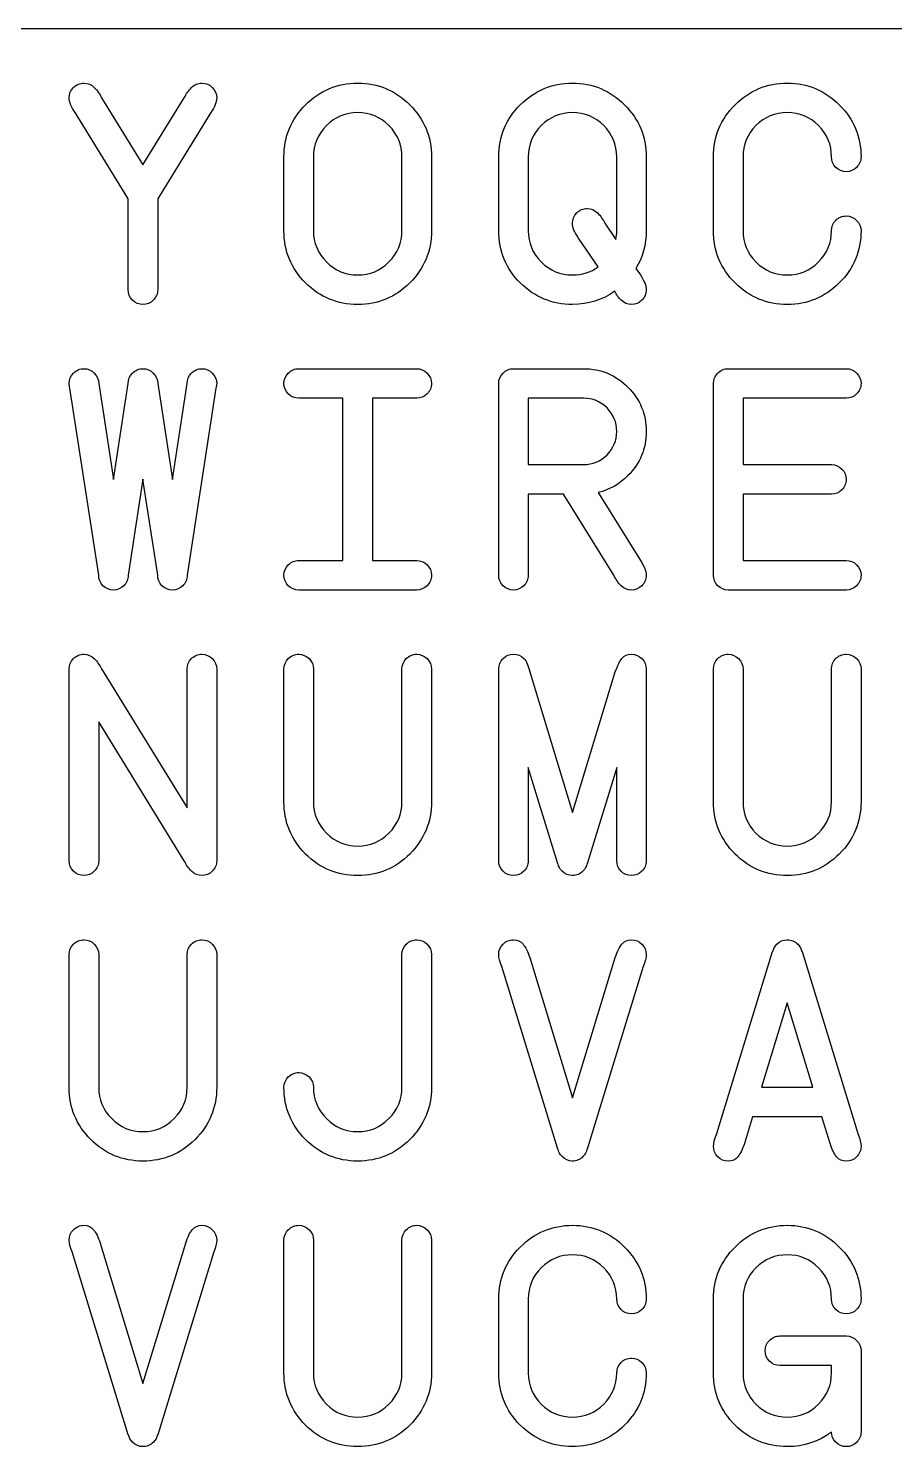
# Model space of a CAD drawing. Extents: x 0.3 to 81.7, y -40.7 to 31.5.
# Drawn here: x 11.42 to 19.99, y 17.51 to 31.53 of the extents above; entities that cross this region are included whole.
import ezdxf

# ---------------------------------------------------------------- set-up
doc = ezdxf.new("R2010")
doc.units = 0
doc.layers.add('Layer_1', color=7, linetype='CONTINUOUS')

msp = doc.modelspace()

# ---------------------------------------------------------------- linework, layer by layer
at = {"layer": 'Layer_1', "color": 7}
for p, q in [((2.8575, 31.531278), (81.710386, 31.531278)), ((12.147077, 30.843952), (12.555435, 30.181828)), ((12.555435, 30.181828), (12.963794, 30.843952)), ((12.378966, 29.895976), (11.88456, 30.698108)), ((13.22631, 30.698108), (12.731905, 29.895976)), ((13.949688, 29.53137), (13.949688, 30.260582)), ((14.241373, 30.260582), (14.241373, 29.53137)), ((15.116427, 29.53137), (15.116427, 30.260582)), ((15.408112, 30.260582), (15.408112, 29.53137)), ((16.073153, 29.53137), (16.073153, 30.260582)), ((16.364839, 30.260582), (16.364839, 29.53137)), ((17.239893, 29.53137), (17.239893, 30.260582)), ((17.531577, 30.260582), (17.531577, 29.53137)), ((18.196619, 29.53137), (18.196619, 30.260582)), ((18.488304, 30.260582), (18.488304, 29.53137)), ((12.409593, 29.84639), (12.378966, 29.895976)), ((12.731905, 29.895976), (12.701278, 29.84639)), ((12.409593, 28.948), (12.409593, 29.84639)), ((12.701278, 29.84639), (12.701278, 28.948)), ((17.123219, 29.604291), (17.2326, 29.445324)), ((17.056132, 29.174057), (16.860703, 29.45845)), ((19.363358, 29.53137), (19.363358, 29.53137)), ((17.429487, 29.156554), (17.47324, 29.093844)), ((17.219474, 28.931958), (17.219474, 28.931958)), ((14.095529, 28.167218), (15.262268, 28.167218)), ((16.218993, 28.167218), (16.911745, 28.167218)), ((18.342459, 28.167218), (19.509198, 28.167218)), ((12.117906, 26.125425), (11.833513, 27.976165)), ((12.117906, 28.021377), (12.263748, 27.073401)), ((12.263748, 27.073401), (12.40959, 28.021377)), ((12.701275, 28.021377), (12.847117, 27.073401)), ((12.847117, 27.073401), (12.99296, 28.021377)), ((13.277352, 27.976165), (12.992959, 26.125425)), ((16.073151, 26.125425), (16.073151, 28.021377)), ((18.196616, 26.125425), (18.196616, 28.021377)), ((14.533056, 27.875533), (14.095529, 27.875533)), ((14.533056, 26.271266), (14.533056, 27.875533)), ((15.262268, 27.875533), (14.824741, 27.875533)), ((14.824741, 27.875533), (14.824741, 26.271266)), ((16.911745, 27.875533), (16.364836, 27.875533)), ((16.364836, 27.875533), (16.364836, 27.219242)), ((16.911745, 27.875533), (16.911745, 27.875533)), ((19.509198, 27.875533), (18.488301, 27.875533)), ((18.488301, 27.875533), (18.488301, 27.219242)), ((16.364836, 27.219242), (16.911745, 27.219242)), ((18.488301, 27.219242), (19.363355, 27.219242)), ((12.555433, 27.07486), (12.409591, 26.125425)), ((12.701275, 26.125425), (12.555433, 27.07486)), ((16.714857, 26.927557), (16.364836, 26.927557)), ((16.364836, 26.927557), (16.364836, 26.125425)), ((17.210721, 26.125425), (16.714857, 26.927557)), ((17.057587, 26.943601), (17.473238, 26.271266)), ((19.363355, 26.927557), (18.488301, 26.927557)), ((18.488301, 26.927557), (18.488301, 26.271266)), ((14.095529, 26.271266), (14.533056, 26.271266)), ((14.824741, 26.271266), (15.262268, 26.271266)), ((18.488301, 26.271266), (19.509198, 26.271266)), ((15.262268, 25.979584), (14.095529, 25.979584)), ((19.509198, 25.979584), (18.342459, 25.979584)), ((12.074153, 25.30089), (12.074153, 25.30089)), ((11.826221, 23.30285), (11.826221, 25.198802)), ((12.147074, 25.198802), (12.99296, 23.826423)), ((12.99296, 23.826423), (12.99296, 25.198802)), ((13.284645, 25.198802), (13.284645, 23.30285)), ((13.949686, 23.88622), (13.949686, 25.198802)), ((14.241371, 25.198802), (14.241371, 23.88622)), ((15.116425, 23.88622), (15.116425, 25.198802)), ((15.40811, 25.198802), (15.40811, 23.88622)), ((16.073152, 23.30285), (16.073152, 25.198802)), ((16.379421, 25.169631), (16.802364, 23.781214)), ((16.802364, 23.781214), (17.225306, 25.169631)), ((17.531575, 25.198802), (17.531575, 23.30285)), ((17.531575, 25.198802), (17.531575, 25.198802)), ((18.196617, 23.88622), (18.196617, 25.198802)), ((18.488301, 25.198802), (18.488301, 23.88622)), ((19.363356, 23.88622), (19.363356, 25.198802)), ((19.65504, 25.198802), (19.65504, 23.88622)), ((12.963792, 23.30285), (12.117906, 24.675226)), ((12.117906, 24.675226), (12.117906, 23.30285)), ((16.656521, 23.273682), (16.364836, 24.226033)), ((16.364836, 24.226033), (16.364836, 23.30285)), ((17.23989, 24.226033), (16.948206, 23.273682)), ((17.23989, 23.30285), (17.23989, 24.226033)), ((16.659439, 23.273682), (16.656521, 23.273682)), ((16.948206, 23.273682), (16.94529, 23.273682)), ((11.826221, 21.063645), (11.826221, 22.376227)), ((12.117906, 22.376227), (12.117906, 21.063645)), ((12.99296, 21.063645), (12.99296, 22.376227)), ((13.284645, 22.376227), (13.284645, 21.063645)), ((15.116425, 21.063645), (15.116425, 22.376227)), ((15.40811, 22.376227), (15.40811, 21.063645)), ((16.379419, 22.347056), (16.802362, 20.958639)), ((16.802362, 20.958639), (17.225305, 22.347056)), ((18.225783, 20.596948), (18.779984, 22.405395)), ((18.779984, 22.405395), (18.782902, 22.405395)), ((19.068753, 22.405395), (19.07167, 22.405395)), ((19.07167, 22.405395), (19.625871, 20.596948)), ((16.65652, 20.451107), (16.102319, 22.259551)), ((17.502405, 22.259551), (16.948204, 20.451107)), ((18.925826, 21.897863), (18.672061, 21.063645)), ((19.179592, 21.063645), (18.925826, 21.897863)), ((13.949686, 21.063645), (13.949686, 21.063645)), ((18.672061, 21.063645), (19.179592, 21.063645)), ((18.583097, 20.77196), (18.502883, 20.509443)), ((19.268557, 20.77196), (18.583097, 20.77196)), ((19.34877, 20.509443), (19.268557, 20.77196)), ((16.659438, 20.451107), (16.65652, 20.451107)), ((16.802364, 20.334434), (16.802363, 20.334434)), ((16.948204, 20.451107), (16.945289, 20.451107)), ((12.132489, 19.524481), (12.555432, 18.136064)), ((12.555432, 18.136064), (12.978375, 19.524481)), ((13.949687, 18.24107), (13.949687, 19.553652)), ((14.241371, 19.553652), (14.241371, 18.24107)), ((15.116426, 18.24107), (15.116426, 19.553652)), ((15.40811, 19.553652), (15.40811, 18.24107)), ((12.40959, 17.628532), (11.855389, 19.436976)), ((13.255476, 19.436976), (12.701275, 17.628532)), ((16.073151, 18.24107), (16.073151, 18.970282)), ((16.364836, 18.970282), (16.364836, 18.24107)), ((18.196616, 18.24107), (18.196616, 18.970282)), ((18.488301, 18.970282), (18.488301, 18.24107)), ((18.852907, 18.605676), (19.509198, 18.605676)), ((19.65504, 18.459832), (19.65504, 17.6577)), ((17.23989, 18.24107), (17.23989, 18.24107)), ((19.363355, 18.313991), (18.852907, 18.313991)), ((19.363355, 18.24107), (19.363355, 18.313991)), ((12.412505, 17.628532), (12.40959, 17.628532)), ((12.701275, 17.628532), (12.698357, 17.628532)), ((12.555431, 17.511859), (12.555431, 17.511859))]:
    msp.add_line(p, q, dxfattribs=at)
for points in [[(11.868518, 30.94604), (11.897686, 30.975209), (11.932202, 30.989793), (11.972066, 30.989793)], [(11.972066, 30.989793), (12.011929, 30.989793), (12.045959, 30.975209), (12.074156, 30.94604)], [(13.035257, 30.94604), (13.064425, 30.975209), (13.098941, 30.989793), (13.138805, 30.989793)], [(13.138805, 30.989793), (13.178668, 30.989793), (13.212698, 30.975209), (13.240894, 30.94604)], [(14.162618, 30.775406), (14.305544, 30.918331), (14.477638, 30.989793), (14.6789, 30.989793)], [(14.6789, 30.989793), (14.880163, 30.989793), (15.05177, 30.918331), (15.193724, 30.775406)], [(16.286083, 30.775406), (16.429009, 30.918331), (16.601103, 30.989793), (16.802365, 30.989793)], [(16.802365, 30.989793), (17.003627, 30.989793), (17.175235, 30.918331), (17.317189, 30.775406)], [(18.409549, 30.775406), (18.552474, 30.918331), (18.724568, 30.989793), (18.925831, 30.989793)], [(18.925831, 30.989793), (19.127093, 30.989793), (19.298701, 30.918331), (19.440654, 30.775406)], [(11.826223, 30.843952), (11.826223, 30.883815), (11.840321, 30.917844), (11.868518, 30.94604)], [(11.88456, 30.698108), (11.845669, 30.755472), (11.826223, 30.804087), (11.826223, 30.843952)], [(12.074156, 30.94604), (12.103324, 30.917844), (12.127631, 30.883815), (12.147077, 30.843952)], [(12.963794, 30.843952), (12.98324, 30.883815), (13.007061, 30.917844), (13.035257, 30.94604)], [(13.284647, 30.843952), (13.284647, 30.804087), (13.265201, 30.755472), (13.22631, 30.698108)], [(13.240894, 30.94604), (13.270063, 30.917844), (13.284647, 30.883815), (13.284647, 30.843952)], [(13.949688, 30.260582), (13.949688, 30.461844), (14.020665, 30.633452), (14.162618, 30.775406)], [(15.193724, 30.775406), (15.336649, 30.633452), (15.408112, 30.461844), (15.408112, 30.260582)], [(16.073153, 30.260582), (16.073153, 30.461844), (16.14413, 30.633452), (16.286083, 30.775406)], [(17.317189, 30.775406), (17.460114, 30.633452), (17.531577, 30.461844), (17.531577, 30.260582)], [(18.196619, 30.260582), (18.196619, 30.461844), (18.267596, 30.633452), (18.409549, 30.775406)], [(19.440654, 30.775406), (19.58358, 30.633452), (19.655043, 30.461844), (19.655043, 30.260582)], [(14.369714, 30.569767), (14.284154, 30.484207), (14.241373, 30.381145), (14.241373, 30.260582)], [(14.6789, 30.698108), (14.558337, 30.698108), (14.455275, 30.655328), (14.369714, 30.569767)], [(14.988086, 30.569767), (14.902525, 30.655328), (14.799463, 30.698108), (14.6789, 30.698108)], [(15.116427, 30.260582), (15.116427, 30.381145), (15.073647, 30.484207), (14.988086, 30.569767)], [(16.49318, 30.569767), (16.407619, 30.484207), (16.364839, 30.381145), (16.364839, 30.260582)], [(16.802366, 30.698108), (16.681803, 30.698108), (16.578741, 30.655328), (16.49318, 30.569767)], [(17.111552, 30.569767), (17.025991, 30.655328), (16.922929, 30.698108), (16.802366, 30.698108)], [(17.239893, 30.260582), (17.239893, 30.381145), (17.197113, 30.484207), (17.111552, 30.569767)], [(18.616645, 30.569767), (18.531084, 30.484207), (18.488304, 30.381145), (18.488304, 30.260582)], [(18.925831, 30.698108), (18.805268, 30.698108), (18.702206, 30.655328), (18.616645, 30.569767)], [(19.235017, 30.569767), (19.149456, 30.655328), (19.046394, 30.698108), (18.925831, 30.698108)], [(19.363358, 30.260582), (19.363358, 30.381145), (19.320578, 30.484207), (19.235017, 30.569767)], [(19.405652, 30.157034), (19.377456, 30.186203), (19.363358, 30.220719), (19.363358, 30.260582)], [(19.5092, 30.114741), (19.469337, 30.114741), (19.434821, 30.128838), (19.405652, 30.157034)], [(19.61129, 30.157034), (19.583094, 30.128838), (19.549064, 30.114741), (19.5092, 30.114741)], [(19.655043, 30.260582), (19.655043, 30.220719), (19.640458, 30.186203), (19.61129, 30.157034)], [(16.84466, 29.706382), (16.873829, 29.735549), (16.908345, 29.750132), (16.948208, 29.750132)], [(16.948208, 29.750132), (16.988072, 29.750132), (17.022102, 29.735549), (17.050298, 29.706382)], [(16.802366, 29.604291), (16.802366, 29.644154), (16.816464, 29.678184), (16.84466, 29.706382)], [(16.860703, 29.45845), (16.821811, 29.515814), (16.802366, 29.564428), (16.802366, 29.604291)], [(17.050298, 29.706382), (17.079466, 29.678184), (17.103773, 29.644154), (17.123219, 29.604291)], [(19.363358, 29.53137), (19.363358, 29.571233), (19.377456, 29.605263), (19.405652, 29.633458)], [(19.405652, 29.633458), (19.434821, 29.662627), (19.469337, 29.677211), (19.5092, 29.677211)], [(19.5092, 29.677211), (19.549064, 29.677211), (19.583094, 29.662627), (19.61129, 29.633458)], [(19.61129, 29.633458), (19.640458, 29.605263), (19.655043, 29.571233), (19.655043, 29.53137)], [(14.162618, 29.015087), (14.020665, 29.158014), (13.949688, 29.330108), (13.949688, 29.53137)], [(14.241373, 29.53137), (14.241373, 29.410807), (14.284154, 29.307745), (14.369714, 29.222185)], [(14.988086, 29.222185), (15.073647, 29.307745), (15.116427, 29.410807), (15.116427, 29.53137)], [(15.408112, 29.53137), (15.408112, 29.330108), (15.336649, 29.158014), (15.193724, 29.015087)], [(16.286083, 29.015087), (16.14413, 29.158014), (16.073153, 29.330108), (16.073153, 29.53137)], [(16.364839, 29.53137), (16.364839, 29.410807), (16.407619, 29.307745), (16.49318, 29.222185)], [(17.2326, 29.445324), (17.237462, 29.472547), (17.239893, 29.501229), (17.239893, 29.53137)], [(17.531577, 29.53137), (17.531577, 29.392334), (17.497547, 29.267396), (17.429487, 29.156554)], [(18.409549, 29.015087), (18.267596, 29.158014), (18.196619, 29.330108), (18.196619, 29.53137)], [(18.488304, 29.53137), (18.488304, 29.410807), (18.531084, 29.307745), (18.616645, 29.222185)], [(19.235017, 29.222185), (19.320578, 29.307745), (19.363358, 29.410807), (19.363358, 29.53137)], [(19.655043, 29.53137), (19.655043, 29.330108), (19.58358, 29.158014), (19.440654, 29.015087)], [(14.369714, 29.222185), (14.455275, 29.136624), (14.558337, 29.093844), (14.6789, 29.093844)], [(14.6789, 29.093844), (14.799463, 29.093844), (14.902525, 29.136624), (14.988086, 29.222185)], [(16.49318, 29.222185), (16.578741, 29.136624), (16.681803, 29.093844), (16.802366, 29.093844)], [(16.802366, 29.093844), (16.89765, 29.093844), (16.982238, 29.120582), (17.056132, 29.174057)], [(18.616645, 29.222185), (18.702206, 29.136624), (18.805268, 29.093844), (18.925831, 29.093844)], [(18.925831, 29.093844), (19.046394, 29.093844), (19.149456, 29.136624), (19.235017, 29.222185)], [(17.47324, 29.093844), (17.512131, 29.036478), (17.531577, 28.987863), (17.531577, 28.948)], [(12.451887, 28.844453), (12.423691, 28.873621), (12.409593, 28.908137), (12.409593, 28.948)], [(12.701278, 28.948), (12.701278, 28.908137), (12.686693, 28.873621), (12.657525, 28.844453)], [(14.6789, 28.802159), (14.477638, 28.802159), (14.305544, 28.873135), (14.162618, 29.015087)], [(15.193724, 29.015087), (15.05177, 28.873135), (14.880163, 28.802159), (14.6789, 28.802159)], [(16.802365, 28.802159), (16.601103, 28.802159), (16.429009, 28.873135), (16.286083, 29.015087)], [(17.219474, 28.931958), (17.097939, 28.845425), (16.958902, 28.802159), (16.802365, 28.802159)], [(17.283645, 28.845912), (17.258365, 28.870219), (17.236975, 28.898901), (17.219474, 28.931958)], [(17.531577, 28.948), (17.531577, 28.908137), (17.516993, 28.873621), (17.487824, 28.844453)], [(18.925831, 28.802159), (18.724568, 28.802159), (18.552474, 28.873135), (18.409549, 29.015087)], [(19.440654, 29.015087), (19.298701, 28.873135), (19.127093, 28.802159), (18.925831, 28.802159)], [(12.555435, 28.802159), (12.515572, 28.802159), (12.481056, 28.816257), (12.451887, 28.844453)], [(12.657525, 28.844453), (12.629329, 28.816257), (12.595299, 28.802159), (12.555435, 28.802159)], [(17.385734, 28.802159), (17.345871, 28.802159), (17.311841, 28.816743), (17.283645, 28.845912)], [(17.487824, 28.844453), (17.459628, 28.816257), (17.425598, 28.802159), (17.385734, 28.802159)], [(11.826221, 28.021377), (11.826221, 28.06124), (11.840319, 28.095269), (11.868515, 28.123465)], [(11.868515, 28.123465), (11.897684, 28.152634), (11.9322, 28.167218), (11.972063, 28.167218)], [(11.972063, 28.167218), (12.011927, 28.167218), (12.045957, 28.152634), (12.074153, 28.123465)], [(12.074153, 28.123465), (12.103321, 28.095269), (12.117906, 28.06124), (12.117906, 28.021377)], [(12.40959, 28.021377), (12.40959, 28.06124), (12.423688, 28.095269), (12.451885, 28.123465)], [(12.451885, 28.123465), (12.481053, 28.152634), (12.515569, 28.167218), (12.555433, 28.167218)], [(12.555433, 28.167218), (12.595296, 28.167218), (12.629326, 28.152634), (12.657522, 28.123465)], [(12.657522, 28.123465), (12.686691, 28.095269), (12.701275, 28.06124), (12.701275, 28.021377)], [(12.99296, 28.021377), (12.99296, 28.06124), (13.007058, 28.095269), (13.035254, 28.123465)], [(13.035254, 28.123465), (13.064422, 28.152634), (13.098939, 28.167218), (13.138802, 28.167218)], [(13.138802, 28.167218), (13.178666, 28.167218), (13.212696, 28.152634), (13.240892, 28.123465)], [(13.240892, 28.123465), (13.27006, 28.095269), (13.284644, 28.06124), (13.284644, 28.021377)], [(13.949687, 28.021377), (13.949687, 28.06124), (13.963785, 28.095269), (13.991981, 28.123465)], [(13.991981, 28.123465), (14.021149, 28.152634), (14.055666, 28.167218), (14.095529, 28.167218)], [(15.262268, 28.167218), (15.302132, 28.167218), (15.336162, 28.152634), (15.364358, 28.123465)], [(15.364358, 28.123465), (15.393526, 28.095269), (15.40811, 28.06124), (15.40811, 28.021377)], [(16.073151, 28.021377), (16.073151, 28.06124), (16.087249, 28.095269), (16.115445, 28.123465)], [(16.115445, 28.123465), (16.144614, 28.152634), (16.17913, 28.167218), (16.218993, 28.167218)], [(16.911745, 28.167218), (17.082866, 28.167218), (17.228709, 28.106451), (17.349272, 27.984917)], [(18.196616, 28.021377), (18.196616, 28.06124), (18.210714, 28.095269), (18.238911, 28.123465)], [(18.238911, 28.123465), (18.268079, 28.152634), (18.302595, 28.167218), (18.342459, 28.167218)], [(19.509198, 28.167218), (19.549061, 28.167218), (19.583091, 28.152634), (19.611287, 28.123465)], [(19.611287, 28.123465), (19.640456, 28.095269), (19.65504, 28.06124), (19.65504, 28.021377)], [(11.833513, 27.976165), (11.828652, 27.989787), (11.826221, 28.004858), (11.826221, 28.021377)], [(13.284644, 28.021377), (13.284644, 28.004839), (13.282214, 27.989768), (13.277352, 27.976165)], [(13.991981, 27.917827), (13.963785, 27.946995), (13.949687, 27.981512), (13.949687, 28.021377)], [(14.095529, 27.875533), (14.055666, 27.875533), (14.021149, 27.889631), (13.991981, 27.917827)], [(15.364358, 27.917827), (15.336162, 27.889631), (15.302132, 27.875533), (15.262268, 27.875533)], [(15.40811, 28.021377), (15.40811, 27.981512), (15.393526, 27.946995), (15.364358, 27.917827)], [(17.349272, 27.984917), (17.470807, 27.864353), (17.531575, 27.71851), (17.531575, 27.547388)], [(19.611287, 27.917827), (19.583091, 27.889631), (19.549061, 27.875533), (19.509198, 27.875533)], [(19.65504, 28.021377), (19.65504, 27.981512), (19.640456, 27.946995), (19.611287, 27.917827)], [(17.143634, 27.779278), (17.079463, 27.843448), (17.002167, 27.875533), (16.911745, 27.875533)], [(17.23989, 27.547388), (17.23989, 27.63781), (17.207805, 27.715107), (17.143634, 27.779278)], [(17.143634, 27.3155), (17.207805, 27.379669), (17.23989, 27.456965), (17.23989, 27.547388)], [(17.531575, 27.547388), (17.531575, 27.376267), (17.471293, 27.230425), (17.35073, 27.109861)], [(16.911745, 27.219242), (17.002167, 27.219242), (17.079463, 27.251328), (17.143634, 27.3155)], [(19.363355, 27.219242), (19.403219, 27.219242), (19.437249, 27.204658), (19.465445, 27.175489)], [(17.35073, 27.109861), (17.265169, 27.024301), (17.167455, 26.968881), (17.057587, 26.943601)], [(19.465445, 27.175489), (19.494613, 27.147293), (19.509198, 27.113264), (19.509198, 27.073401)], [(19.509198, 27.073401), (19.509198, 27.033538), (19.494613, 26.999022), (19.465445, 26.969854)], [(19.465445, 26.969854), (19.437249, 26.941656), (19.403219, 26.927557), (19.363355, 26.927557)], [(13.949687, 26.125425), (13.949687, 26.165288), (13.963785, 26.199318), (13.991981, 26.227516)], [(13.991981, 26.227516), (14.021149, 26.256683), (14.055666, 26.271266), (14.095529, 26.271266)], [(15.262268, 26.271266), (15.302132, 26.271266), (15.336162, 26.256683), (15.364358, 26.227516)], [(15.364358, 26.227516), (15.393526, 26.199318), (15.40811, 26.165288), (15.40811, 26.125425)], [(17.473238, 26.271266), (17.512129, 26.213902), (17.531575, 26.165288), (17.531575, 26.125425)], [(19.509198, 26.271266), (19.549061, 26.271266), (19.583091, 26.256683), (19.611287, 26.227516)], [(19.611287, 26.227516), (19.640456, 26.199318), (19.65504, 26.165288), (19.65504, 26.125425)], [(12.1602, 26.021878), (12.132004, 26.051046), (12.117906, 26.085562), (12.117906, 26.125425)], [(12.409591, 26.125425), (12.409591, 26.085562), (12.395007, 26.051046), (12.365838, 26.021878)], [(12.743569, 26.021878), (12.715373, 26.051046), (12.701275, 26.085562), (12.701275, 26.125425)], [(12.992959, 26.125425), (12.992959, 26.085562), (12.978375, 26.051046), (12.949206, 26.021878)], [(13.991981, 26.021878), (13.963785, 26.051046), (13.949687, 26.085562), (13.949687, 26.125425)], [(15.40811, 26.125425), (15.40811, 26.085562), (15.393526, 26.051046), (15.364358, 26.021878)], [(16.115445, 26.021878), (16.087249, 26.051046), (16.073151, 26.085562), (16.073151, 26.125425)], [(16.364836, 26.125425), (16.364836, 26.085562), (16.350251, 26.051046), (16.321083, 26.021878)], [(17.282184, 26.021878), (17.253988, 26.051046), (17.230167, 26.085562), (17.210721, 26.125425)], [(17.531575, 26.125425), (17.531575, 26.085562), (17.516991, 26.051046), (17.487822, 26.021878)], [(18.238911, 26.021878), (18.210714, 26.051046), (18.196616, 26.085562), (18.196616, 26.125425)], [(19.65504, 26.125425), (19.65504, 26.085562), (19.640456, 26.051046), (19.611287, 26.021878)], [(12.263749, 25.979584), (12.223885, 25.979584), (12.189369, 25.993682), (12.1602, 26.021878)], [(12.365838, 26.021878), (12.337642, 25.993682), (12.303612, 25.979584), (12.263749, 25.979584)], [(12.847117, 25.979584), (12.807253, 25.979584), (12.772737, 25.993682), (12.743569, 26.021878)], [(12.949206, 26.021878), (12.92101, 25.993682), (12.88698, 25.979584), (12.847117, 25.979584)], [(14.095529, 25.979584), (14.055666, 25.979584), (14.021149, 25.993682), (13.991981, 26.021878)], [(15.364358, 26.021878), (15.336162, 25.993682), (15.302132, 25.979584), (15.262268, 25.979584)], [(16.218993, 25.979584), (16.17913, 25.979584), (16.144614, 25.993682), (16.115445, 26.021878)], [(16.321083, 26.021878), (16.292887, 25.993682), (16.258857, 25.979584), (16.218993, 25.979584)], [(17.385732, 25.979584), (17.345869, 25.979584), (17.311353, 25.993682), (17.282184, 26.021878)], [(17.487822, 26.021878), (17.459626, 25.993682), (17.425596, 25.979584), (17.385732, 25.979584)], [(18.342459, 25.979584), (18.302595, 25.979584), (18.268079, 25.993682), (18.238911, 26.021878)], [(19.611287, 26.021878), (19.583091, 25.993682), (19.549061, 25.979584), (19.509198, 25.979584)], [(11.826221, 25.198802), (11.826221, 25.238665), (11.840319, 25.272694), (11.868515, 25.30089)], [(11.868515, 25.30089), (11.897684, 25.330059), (11.9322, 25.344643), (11.972064, 25.344643)], [(11.972064, 25.344643), (12.011927, 25.344643), (12.045957, 25.330059), (12.074153, 25.30089)], [(12.074153, 25.30089), (12.103322, 25.272694), (12.127629, 25.238665), (12.147074, 25.198802)], [(12.99296, 25.198802), (12.99296, 25.238665), (13.007058, 25.272694), (13.035255, 25.30089)], [(13.035255, 25.30089), (13.064423, 25.330059), (13.098939, 25.344643), (13.138802, 25.344643)], [(13.138802, 25.344643), (13.178666, 25.344643), (13.212696, 25.330059), (13.240892, 25.30089)], [(13.240892, 25.30089), (13.270061, 25.272694), (13.284645, 25.238665), (13.284645, 25.198802)], [(13.949686, 25.198802), (13.949686, 25.238665), (13.963784, 25.272694), (13.99198, 25.30089)], [(13.99198, 25.30089), (14.021149, 25.330059), (14.055665, 25.344643), (14.095528, 25.344643)], [(14.095528, 25.344643), (14.135392, 25.344643), (14.169422, 25.330059), (14.197618, 25.30089)], [(14.197618, 25.30089), (14.226787, 25.272694), (14.241371, 25.238665), (14.241371, 25.198802)], [(15.116425, 25.198802), (15.116425, 25.238665), (15.130523, 25.272694), (15.158719, 25.30089)], [(15.158719, 25.30089), (15.187888, 25.330059), (15.222404, 25.344643), (15.262267, 25.344643)], [(15.262267, 25.344643), (15.302131, 25.344643), (15.336161, 25.330059), (15.364357, 25.30089)], [(15.364357, 25.30089), (15.393525, 25.272694), (15.40811, 25.238665), (15.40811, 25.198802)], [(16.073152, 25.198802), (16.073152, 25.238665), (16.087736, 25.273181), (16.116904, 25.302349)], [(16.116904, 25.302349), (16.1451, 25.330545), (16.17913, 25.344643), (16.218994, 25.344643)], [(16.218994, 25.344643), (16.258858, 25.344643), (16.293374, 25.330545), (16.322542, 25.302349)], [(16.322542, 25.302349), (16.347821, 25.276097), (16.366781, 25.231858), (16.379421, 25.169631)], [(17.225306, 25.169631), (17.250586, 25.235747), (17.272462, 25.279986), (17.290935, 25.302349)], [(17.290935, 25.302349), (17.31427, 25.330545), (17.34587, 25.344643), (17.385733, 25.344643)], [(17.385733, 25.344643), (17.425597, 25.344643), (17.459626, 25.330059), (17.487823, 25.30089)], [(17.487823, 25.30089), (17.516991, 25.272694), (17.531575, 25.238665), (17.531575, 25.198802)], [(18.196617, 25.198802), (18.196617, 25.238665), (18.210715, 25.272694), (18.238911, 25.30089)], [(18.238911, 25.30089), (18.26808, 25.330059), (18.302596, 25.344643), (18.342459, 25.344643)], [(18.342459, 25.344643), (18.382323, 25.344643), (18.416353, 25.330059), (18.444549, 25.30089)], [(18.444549, 25.30089), (18.473717, 25.272694), (18.488301, 25.238665), (18.488301, 25.198802)], [(19.363356, 25.198802), (19.363356, 25.238665), (19.377454, 25.272694), (19.40565, 25.30089)], [(19.40565, 25.30089), (19.434818, 25.330059), (19.469334, 25.344643), (19.509198, 25.344643)], [(19.509198, 25.344643), (19.549062, 25.344643), (19.583092, 25.330059), (19.611288, 25.30089)], [(19.611288, 25.30089), (19.640456, 25.272694), (19.65504, 25.238665), (19.65504, 25.198802)], [(14.162616, 23.369937), (14.020663, 23.512864), (13.949686, 23.684958), (13.949686, 23.88622)], [(14.241371, 23.88622), (14.241371, 23.765657), (14.284151, 23.662595), (14.369712, 23.577035)], [(14.988084, 23.577035), (15.073645, 23.662595), (15.116425, 23.765657), (15.116425, 23.88622)], [(15.40811, 23.88622), (15.40811, 23.684958), (15.336647, 23.512864), (15.193721, 23.369937)], [(18.409547, 23.369937), (18.267593, 23.512864), (18.196617, 23.684958), (18.196617, 23.88622)], [(18.488301, 23.88622), (18.488301, 23.765657), (18.531082, 23.662595), (18.616643, 23.577035)], [(19.235014, 23.577035), (19.320575, 23.662595), (19.363356, 23.765657), (19.363356, 23.88622)], [(19.65504, 23.88622), (19.65504, 23.684958), (19.583578, 23.512864), (19.440652, 23.369937)], [(14.369712, 23.577035), (14.455273, 23.491472), (14.558335, 23.448691), (14.678898, 23.448691)], [(14.678898, 23.448691), (14.799461, 23.448691), (14.902523, 23.491472), (14.988084, 23.577035)], [(18.616643, 23.577035), (18.702204, 23.491472), (18.805266, 23.448691), (18.925829, 23.448691)], [(18.925829, 23.448691), (19.046392, 23.448691), (19.149454, 23.491472), (19.235014, 23.577035)], [(11.868515, 23.199303), (11.840319, 23.228471), (11.826221, 23.262987), (11.826221, 23.30285)], [(12.117906, 23.30285), (12.117906, 23.262987), (12.103322, 23.228471), (12.074153, 23.199303)], [(13.035255, 23.199303), (13.007058, 23.228471), (12.983237, 23.262987), (12.963792, 23.30285)], [(13.284645, 23.30285), (13.284645, 23.262987), (13.270061, 23.228471), (13.240892, 23.199303)], [(14.678898, 23.157009), (14.477635, 23.157009), (14.305541, 23.227985), (14.162616, 23.369937)], [(15.193721, 23.369937), (15.051768, 23.227985), (14.88016, 23.157009), (14.678898, 23.157009)], [(16.115446, 23.199303), (16.08725, 23.228471), (16.073152, 23.262987), (16.073152, 23.30285)], [(16.364836, 23.30285), (16.364836, 23.262987), (16.350252, 23.228471), (16.321084, 23.199303)], [(16.700275, 23.200762), (16.677913, 23.22215), (16.664301, 23.246457), (16.659439, 23.273682)], [(16.94529, 23.273682), (16.940428, 23.246457), (16.927303, 23.22215), (16.905913, 23.200762)], [(17.282185, 23.199303), (17.253988, 23.228471), (17.23989, 23.262987), (17.23989, 23.30285)], [(17.531575, 23.30285), (17.531575, 23.262987), (17.516991, 23.228471), (17.487822, 23.199303)], [(18.925829, 23.157009), (18.724566, 23.157009), (18.552472, 23.227985), (18.409547, 23.369937)], [(19.440652, 23.369937), (19.298699, 23.227985), (19.127091, 23.157009), (18.925829, 23.157009)], [(11.972064, 23.157009), (11.9322, 23.157009), (11.897684, 23.171107), (11.868515, 23.199303)], [(12.074153, 23.199303), (12.045957, 23.171107), (12.011927, 23.157009), (11.972064, 23.157009)], [(13.138802, 23.157009), (13.098939, 23.157009), (13.064423, 23.171107), (13.035255, 23.199303)], [(13.240892, 23.199303), (13.212696, 23.171107), (13.178666, 23.157009), (13.138802, 23.157009)], [(16.218994, 23.157009), (16.17913, 23.157009), (16.144614, 23.171107), (16.115446, 23.199303)], [(16.321084, 23.199303), (16.292887, 23.171107), (16.258858, 23.157009), (16.218994, 23.157009)], [(16.802365, 23.157009), (16.762501, 23.157009), (16.728471, 23.171593), (16.700275, 23.200762)], [(16.905913, 23.200762), (16.876744, 23.171593), (16.842228, 23.157009), (16.802365, 23.157009)], [(17.385733, 23.157009), (17.345869, 23.157009), (17.311353, 23.171107), (17.282185, 23.199303)], [(17.487822, 23.199303), (17.459626, 23.171107), (17.425596, 23.157009), (17.385733, 23.157009)], [(11.826221, 22.376227), (11.826221, 22.41609), (11.840319, 22.450119), (11.868515, 22.478315)], [(11.868515, 22.478315), (11.897684, 22.507484), (11.9322, 22.522068), (11.972064, 22.522068)], [(11.972064, 22.522068), (12.011927, 22.522068), (12.045957, 22.507484), (12.074153, 22.478315)], [(12.074153, 22.478315), (12.103322, 22.450119), (12.117906, 22.41609), (12.117906, 22.376227)], [(12.99296, 22.376227), (12.99296, 22.41609), (13.007058, 22.450119), (13.035255, 22.478315)], [(13.035255, 22.478315), (13.064423, 22.507484), (13.098939, 22.522068), (13.138802, 22.522068)], [(13.138802, 22.522068), (13.178666, 22.522068), (13.212696, 22.507484), (13.240892, 22.478315)], [(13.240892, 22.478315), (13.270061, 22.450119), (13.284645, 22.41609), (13.284645, 22.376227)], [(15.116425, 22.376227), (15.116425, 22.41609), (15.130523, 22.450119), (15.158719, 22.478315)], [(15.158719, 22.478315), (15.187888, 22.507484), (15.222404, 22.522068), (15.262267, 22.522068)], [(15.262267, 22.522068), (15.302131, 22.522068), (15.336161, 22.507484), (15.364357, 22.478315)], [(15.364357, 22.478315), (15.393525, 22.450119), (15.40811, 22.41609), (15.40811, 22.376227)], [(16.07315, 22.376227), (16.07315, 22.41609), (16.087248, 22.450119), (16.115445, 22.478315)], [(16.115445, 22.478315), (16.144613, 22.507484), (16.179129, 22.522068), (16.218992, 22.522068)], [(16.218992, 22.522068), (16.258856, 22.522068), (16.290455, 22.507484), (16.31379, 22.478315)], [(16.31379, 22.478315), (16.338097, 22.450119), (16.359973, 22.406366), (16.379419, 22.347056)], [(17.225305, 22.347056), (17.244751, 22.406366), (17.266141, 22.450119), (17.289475, 22.478315)], [(17.289475, 22.478315), (17.313783, 22.507484), (17.345868, 22.522068), (17.385732, 22.522068)], [(17.385732, 22.522068), (17.425595, 22.522068), (17.459625, 22.507484), (17.487821, 22.478315)], [(17.487821, 22.478315), (17.51699, 22.450119), (17.531574, 22.41609), (17.531574, 22.376227)], [(18.782902, 22.405395), (18.787764, 22.432618), (18.801376, 22.456925), (18.823738, 22.478315)], [(18.823738, 22.478315), (18.851934, 22.507484), (18.885964, 22.522068), (18.925828, 22.522068)], [(18.925828, 22.522068), (18.965691, 22.522068), (19.000207, 22.507484), (19.029376, 22.478315)], [(19.029376, 22.478315), (19.050766, 22.456925), (19.063892, 22.432618), (19.068753, 22.405395)], [(16.102319, 22.259551), (16.082873, 22.304277), (16.07315, 22.343169), (16.07315, 22.376227)], [(17.531574, 22.376227), (17.531574, 22.343169), (17.521851, 22.304277), (17.502405, 22.259551)], [(13.99198, 21.165733), (14.021149, 21.194902), (14.055665, 21.209486), (14.095528, 21.209486)], [(14.095528, 21.209486), (14.135392, 21.209486), (14.169422, 21.194902), (14.197618, 21.165733)], [(12.039151, 20.547362), (11.897198, 20.690289), (11.826221, 20.862383), (11.826221, 21.063645)], [(12.117906, 21.063645), (12.117906, 20.943082), (12.160686, 20.84002), (12.246247, 20.75446)], [(12.864619, 20.75446), (12.95018, 20.84002), (12.99296, 20.943082), (12.99296, 21.063645)], [(13.284645, 21.063645), (13.284645, 20.862383), (13.213182, 20.690289), (13.070257, 20.547362)], [(13.949686, 21.063645), (13.949686, 21.103508), (13.963784, 21.137538), (13.99198, 21.165733)], [(14.162616, 20.547362), (14.020663, 20.690289), (13.949686, 20.862383), (13.949686, 21.063645)], [(14.197618, 21.165733), (14.226787, 21.137538), (14.241371, 21.103508), (14.241371, 21.063645)], [(14.241371, 21.063645), (14.241371, 20.943082), (14.284151, 20.84002), (14.369712, 20.75446)], [(14.988084, 20.75446), (15.073645, 20.84002), (15.116425, 20.943082), (15.116425, 21.063645)], [(15.40811, 21.063645), (15.40811, 20.862383), (15.336647, 20.690289), (15.193721, 20.547362)], [(12.246247, 20.75446), (12.331808, 20.668897), (12.43487, 20.626116), (12.555433, 20.626116)], [(12.555433, 20.626116), (12.675996, 20.626116), (12.779058, 20.668897), (12.864619, 20.75446)], [(14.369712, 20.75446), (14.455273, 20.668897), (14.558335, 20.626116), (14.678898, 20.626116)], [(14.678898, 20.626116), (14.799461, 20.626116), (14.902523, 20.668897), (14.988084, 20.75446)], [(12.555433, 20.334434), (12.354171, 20.334434), (12.182077, 20.40541), (12.039151, 20.547362)], [(13.070257, 20.547362), (12.928303, 20.40541), (12.756696, 20.334434), (12.555433, 20.334434)], [(14.678898, 20.334434), (14.477635, 20.334434), (14.305541, 20.40541), (14.162616, 20.547362)], [(15.193721, 20.547362), (15.051768, 20.40541), (14.88016, 20.334434), (14.678898, 20.334434)], [(18.196614, 20.480275), (18.196614, 20.513333), (18.206337, 20.552224), (18.225783, 20.596948)], [(18.238909, 20.376728), (18.210713, 20.405896), (18.196614, 20.440412), (18.196614, 20.480275)], [(18.502883, 20.509443), (18.483438, 20.450135), (18.461561, 20.405896), (18.437254, 20.376728)], [(19.412941, 20.376728), (19.389606, 20.405896), (19.368216, 20.450135), (19.34877, 20.509443)], [(19.655039, 20.480275), (19.655039, 20.440412), (19.640455, 20.405896), (19.611287, 20.376728)], [(19.625871, 20.596948), (19.645317, 20.552224), (19.655039, 20.513333), (19.655039, 20.480275)], [(16.700274, 20.378187), (16.677911, 20.399575), (16.664299, 20.423882), (16.659438, 20.451107)], [(16.802363, 20.334434), (16.7625, 20.334434), (16.72847, 20.349018), (16.700274, 20.378187)], [(16.905911, 20.378187), (16.876743, 20.349018), (16.842227, 20.334434), (16.802364, 20.334434)], [(16.945289, 20.451107), (16.940427, 20.423882), (16.927301, 20.399575), (16.905911, 20.378187)], [(18.342457, 20.334434), (18.302593, 20.334434), (18.268077, 20.348532), (18.238909, 20.376728)], [(18.437254, 20.376728), (18.41392, 20.348532), (18.38232, 20.334434), (18.342457, 20.334434)], [(19.509197, 20.334434), (19.469334, 20.334434), (19.437248, 20.348532), (19.412941, 20.376728)], [(19.611287, 20.376728), (19.583091, 20.348532), (19.549061, 20.334434), (19.509197, 20.334434)], [(11.826221, 19.553652), (11.826221, 19.593515), (11.840319, 19.627544), (11.868515, 19.65574)], [(11.868515, 19.65574), (11.897683, 19.684909), (11.932199, 19.699493), (11.972063, 19.699493)], [(11.972063, 19.699493), (12.011926, 19.699493), (12.043526, 19.684909), (12.06686, 19.65574)], [(12.06686, 19.65574), (12.091167, 19.627544), (12.113044, 19.583791), (12.132489, 19.524481)], [(12.978375, 19.524481), (12.997821, 19.583791), (13.019211, 19.627544), (13.042546, 19.65574)], [(13.042546, 19.65574), (13.066853, 19.684909), (13.098938, 19.699493), (13.138802, 19.699493)], [(13.138802, 19.699493), (13.178665, 19.699493), (13.212695, 19.684909), (13.240891, 19.65574)], [(13.240891, 19.65574), (13.27006, 19.627544), (13.284644, 19.593515), (13.284644, 19.553652)], [(13.949687, 19.553652), (13.949687, 19.593515), (13.963785, 19.627544), (13.991981, 19.65574)], [(13.991981, 19.65574), (14.021149, 19.684909), (14.055665, 19.699493), (14.095529, 19.699493)], [(14.095529, 19.699493), (14.135393, 19.699493), (14.169422, 19.684909), (14.197619, 19.65574)], [(14.197619, 19.65574), (14.226787, 19.627544), (14.241371, 19.593515), (14.241371, 19.553652)], [(15.116426, 19.553652), (15.116426, 19.593515), (15.130524, 19.627544), (15.15872, 19.65574)], [(15.15872, 19.65574), (15.187888, 19.684909), (15.222404, 19.699493), (15.262268, 19.699493)], [(15.262268, 19.699493), (15.302132, 19.699493), (15.336161, 19.684909), (15.364358, 19.65574)], [(15.364358, 19.65574), (15.393526, 19.627544), (15.40811, 19.593515), (15.40811, 19.553652)], [(16.286081, 19.485106), (16.429006, 19.628031), (16.6011, 19.699493), (16.802363, 19.699493)], [(16.802363, 19.699493), (17.003625, 19.699493), (17.175233, 19.628031), (17.317186, 19.485106)], [(18.409546, 19.485106), (18.552472, 19.628031), (18.724566, 19.699493), (18.925828, 19.699493)], [(18.925828, 19.699493), (19.127091, 19.699493), (19.298699, 19.628031), (19.440652, 19.485106)], [(11.855389, 19.436976), (11.835943, 19.481702), (11.826221, 19.520594), (11.826221, 19.553652)], [(13.284644, 19.553652), (13.284644, 19.520594), (13.274921, 19.481702), (13.255476, 19.436976)], [(16.073151, 18.970282), (16.073151, 19.171544), (16.144128, 19.343152), (16.286081, 19.485106)], [(16.802363, 19.407808), (16.6818, 19.407808), (16.578738, 19.365028), (16.493177, 19.279467)], [(17.111548, 19.279467), (17.025988, 19.365028), (16.922926, 19.407808), (16.802363, 19.407808)], [(17.317186, 19.485106), (17.460112, 19.343152), (17.531575, 19.171544), (17.531575, 18.970282)], [(18.196616, 18.970282), (18.196616, 19.171544), (18.267593, 19.343152), (18.409546, 19.485106)], [(18.925828, 19.407808), (18.805265, 19.407808), (18.702203, 19.365028), (18.616642, 19.279467)], [(19.235014, 19.279467), (19.149453, 19.365028), (19.046391, 19.407808), (18.925828, 19.407808)], [(19.440652, 19.485106), (19.583577, 19.343152), (19.65504, 19.171544), (19.65504, 18.970282)], [(16.493177, 19.279467), (16.407616, 19.193907), (16.364836, 19.090845), (16.364836, 18.970282)], [(17.23989, 18.970282), (17.23989, 19.090845), (17.197109, 19.193907), (17.111548, 19.279467)], [(18.616642, 19.279467), (18.531082, 19.193907), (18.488301, 19.090845), (18.488301, 18.970282)], [(19.363355, 18.970282), (19.363355, 19.090845), (19.320575, 19.193907), (19.235014, 19.279467)], [(17.282184, 18.866734), (17.253988, 18.895903), (17.23989, 18.930419), (17.23989, 18.970282)], [(17.531575, 18.970282), (17.531575, 18.930419), (17.51699, 18.895903), (17.487822, 18.866734)], [(19.40565, 18.866734), (19.377453, 18.895903), (19.363355, 18.930419), (19.363355, 18.970282)], [(19.65504, 18.970282), (19.65504, 18.930419), (19.640456, 18.895903), (19.611287, 18.866734)], [(17.385732, 18.824438), (17.345869, 18.824438), (17.311353, 18.838537), (17.282184, 18.866734)], [(17.487822, 18.866734), (17.459626, 18.838537), (17.425596, 18.824438), (17.385732, 18.824438)], [(19.509198, 18.824438), (19.469334, 18.824438), (19.434818, 18.838537), (19.40565, 18.866734)], [(19.611287, 18.866734), (19.583091, 18.838537), (19.549061, 18.824438), (19.509198, 18.824438)], [(18.707065, 18.459832), (18.707065, 18.499697), (18.721163, 18.533727), (18.749359, 18.561923)], [(18.749359, 18.561923), (18.778527, 18.591092), (18.813043, 18.605676), (18.852907, 18.605676)], [(19.509198, 18.605676), (19.549061, 18.605676), (19.583091, 18.591092), (19.611287, 18.561923)], [(19.611287, 18.561923), (19.640456, 18.533727), (19.65504, 18.499697), (19.65504, 18.459832)], [(17.282184, 18.343158), (17.311353, 18.372327), (17.345869, 18.386911), (17.385732, 18.386911)], [(17.385732, 18.386911), (17.425596, 18.386911), (17.459626, 18.372327), (17.487822, 18.343158)], [(18.749359, 18.356285), (18.721163, 18.385453), (18.707065, 18.419969), (18.707065, 18.459832)], [(14.162616, 17.724787), (14.020663, 17.867712), (13.949687, 18.039806), (13.949687, 18.24107)], [(14.241371, 18.24107), (14.241371, 18.120507), (14.284152, 18.017445), (14.369713, 17.931885)], [(14.988084, 17.931885), (15.073645, 18.017445), (15.116426, 18.120507), (15.116426, 18.24107)], [(15.40811, 18.24107), (15.40811, 18.039806), (15.336648, 17.867712), (15.193722, 17.724787)], [(16.286081, 17.724787), (16.144128, 17.867712), (16.073151, 18.039806), (16.073151, 18.24107)], [(16.364836, 18.24107), (16.364836, 18.120507), (16.407616, 18.017445), (16.493177, 17.931885)], [(17.111548, 17.931885), (17.197109, 18.017445), (17.23989, 18.120507), (17.23989, 18.24107)], [(17.23989, 18.24107), (17.23989, 18.280933), (17.253988, 18.314963), (17.282184, 18.343158)], [(17.531575, 18.24107), (17.531575, 18.039806), (17.460112, 17.867712), (17.317186, 17.724787)], [(17.487822, 18.343158), (17.51699, 18.314963), (17.531575, 18.280933), (17.531575, 18.24107)], [(18.409546, 17.724787), (18.267593, 17.867712), (18.196616, 18.039806), (18.196616, 18.24107)], [(18.488301, 18.24107), (18.488301, 18.120507), (18.531082, 18.017445), (18.616642, 17.931885)], [(18.852907, 18.313991), (18.813043, 18.313991), (18.778527, 18.328089), (18.749359, 18.356285)], [(19.235014, 17.931885), (19.320575, 18.017445), (19.363355, 18.120507), (19.363355, 18.24107)], [(14.369713, 17.931885), (14.455273, 17.846322), (14.558335, 17.803541), (14.678898, 17.803541)], [(14.678898, 17.803541), (14.799462, 17.803541), (14.902523, 17.846322), (14.988084, 17.931885)], [(16.493177, 17.931885), (16.578738, 17.846322), (16.6818, 17.803541), (16.802363, 17.803541)], [(16.802363, 17.803541), (16.922926, 17.803541), (17.025988, 17.846322), (17.111548, 17.931885)], [(18.616642, 17.931885), (18.702203, 17.846322), (18.805265, 17.803541), (18.925828, 17.803541)], [(18.925828, 17.803541), (19.046391, 17.803541), (19.149453, 17.846322), (19.235014, 17.931885)], [(14.678898, 17.511859), (14.477636, 17.511859), (14.305542, 17.582835), (14.162616, 17.724787)], [(15.193722, 17.724787), (15.051769, 17.582835), (14.880161, 17.511859), (14.678898, 17.511859)], [(16.802363, 17.511859), (16.6011, 17.511859), (16.429006, 17.582835), (16.286081, 17.724787)], [(17.317186, 17.724787), (17.175233, 17.582835), (17.003625, 17.511859), (16.802363, 17.511859)], [(18.925828, 17.511859), (18.724566, 17.511859), (18.552472, 17.582835), (18.409546, 17.724787)], [(12.453341, 17.555609), (12.430979, 17.576999), (12.417367, 17.601307), (12.412505, 17.628532)], [(12.555431, 17.511859), (12.515567, 17.511859), (12.481537, 17.526442), (12.453341, 17.555609)], [(12.658979, 17.555609), (12.629811, 17.526442), (12.595295, 17.511859), (12.555431, 17.511859)], [(12.698357, 17.628532), (12.693495, 17.601307), (12.680369, 17.576999), (12.658979, 17.555609)], [(19.363355, 17.656241), (19.237931, 17.559986), (19.092089, 17.511859), (18.925828, 17.511859)], [(19.407108, 17.555609), (19.37794, 17.583807), (19.363355, 17.617351), (19.363355, 17.656241)], [(19.509198, 17.511859), (19.469334, 17.511859), (19.435304, 17.526442), (19.407108, 17.555609)], [(19.611287, 17.554153), (19.583091, 17.525957), (19.549061, 17.511859), (19.509198, 17.511859)], [(19.65504, 17.6577), (19.65504, 17.617837), (19.640456, 17.583321), (19.611287, 17.554153)]]:
    msp.add_open_spline(points, degree=3, dxfattribs=at)

doc.saveas('drawing.dxf')
